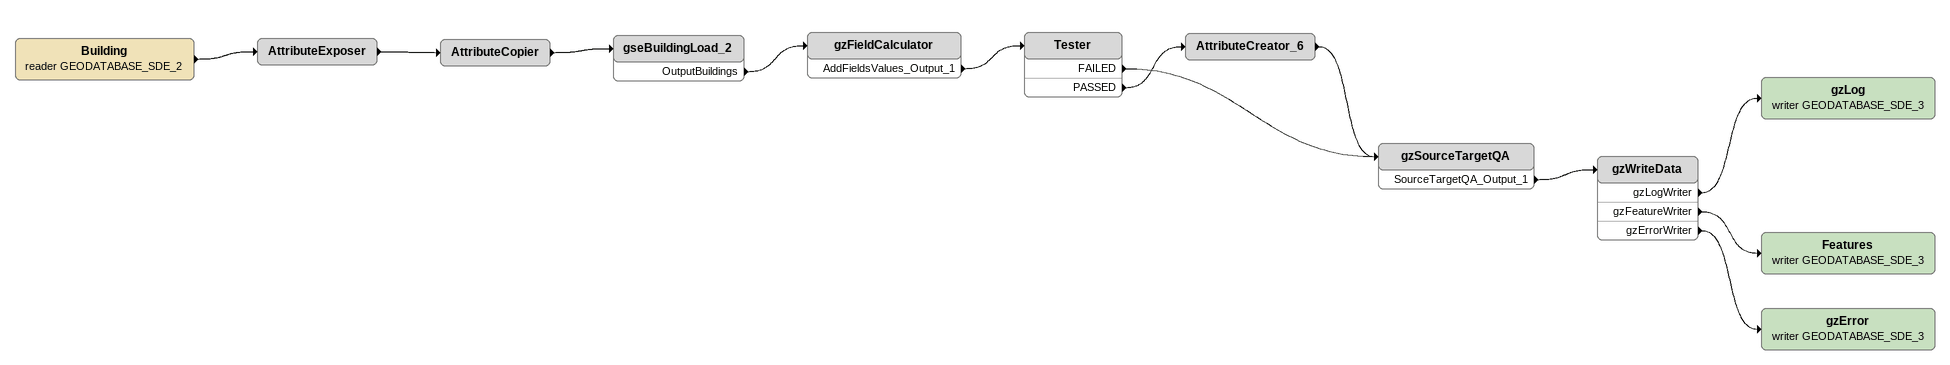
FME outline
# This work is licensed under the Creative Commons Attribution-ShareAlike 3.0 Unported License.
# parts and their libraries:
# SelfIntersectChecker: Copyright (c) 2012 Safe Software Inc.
Building (reader GEODATABASE_SDE_2)
    -> AttributeExposer
AttributeExposer
    -> AttributeCopier
AttributeCopier
    -> gseBuildingLoad_2
gseBuildingLoad_2
    OutputBuildings -> gzFieldCalculator
gzFieldCalculator
    AddFieldsValues_Output_1 -> Tester
Tester
    FAILED -> gzSourceTargetQA
    PASSED -> AttributeCreator_6
AttributeCreator_6
    -> gzSourceTargetQA
gzSourceTargetQA
    SourceTargetQA_Output_1 -> gzWriteData
gzWriteData
    gzLogWriter -> gzLog (writer GEODATABASE_SDE_3)
    gzFeatureWriter -> Features (writer GEODATABASE_SDE_3)
    gzErrorWriter -> gzError (writer GEODATABASE_SDE_3)
gzLog (writer GEODATABASE_SDE_3)
Features (writer GEODATABASE_SDE_3)
gzError (writer GEODATABASE_SDE_3)
